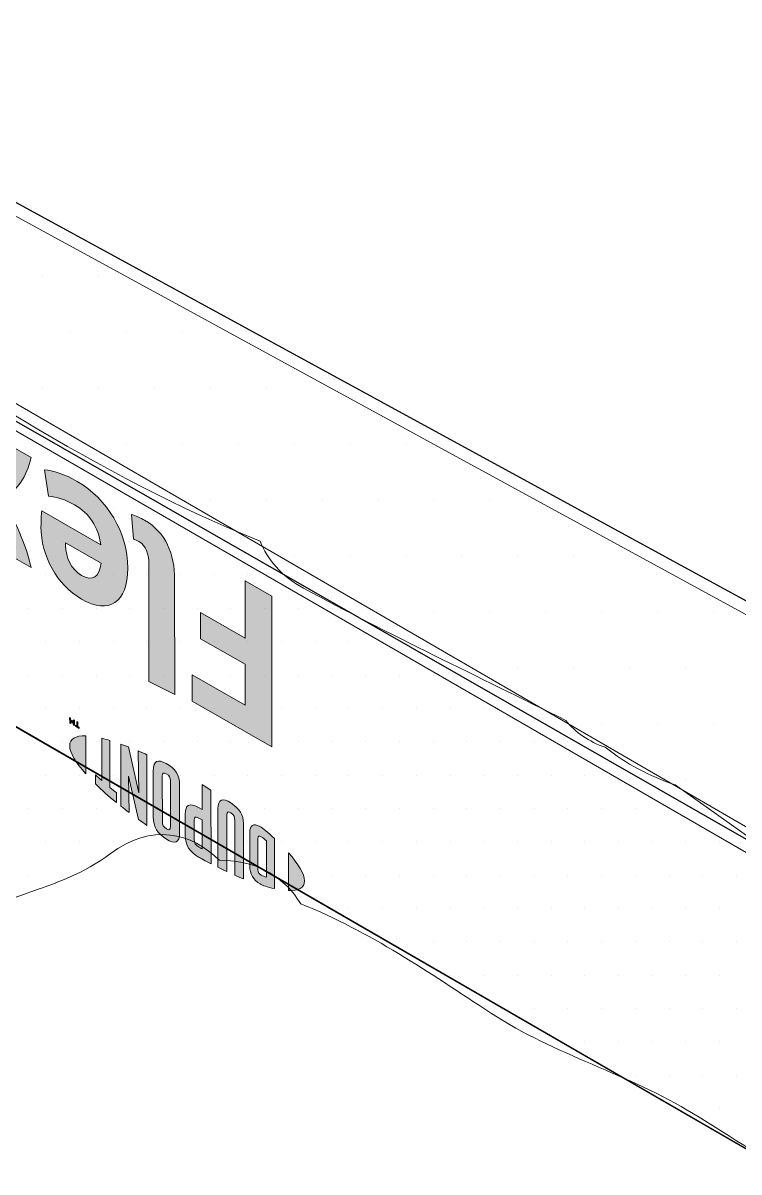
# Model space of a CAD drawing. Header units: inches. Extents: x -17.6 to 82.3, y -15.1 to 23.2.
# Drawn here: x 61.648 to 62.048, y 2.614 to 3.256 of the extents above; entities that cross this region are included whole.
import ezdxf

# ---------------------------------------------------------------- set-up
doc = ezdxf.new("R2010")
doc.units = ezdxf.units.IN
doc.header["$MEASUREMENT"] = 0
for name, color, linetype, lineweight in [('.ATI-HATCH', 7, 'Continuous', 0), ('G-ANNO-TTLB', 7, 'Continuous', 0), ('TYVEK', 7, 'Continuous', 0)]:
    doc.layers.add(name, color=color, linetype=linetype, lineweight=lineweight)

# ---------------------------------------------------------------- blocks, each defined once
blk = doc.blocks.new('Block_276')
at = {"layer": 'TYVEK', "true_color": 0x000000, "transparency": 33554687}
h = blk.add_hatch(color=18, dxfattribs=at)
h.dxf.hatch_style = 2
edge = h.paths.add_edge_path()
edge.add_spline(control_points=[(61.6365, 2.98977), (61.6435, 2.97683), (61.64903, 2.96534), (61.65228, 2.95143), (61.65228, 2.95143), (61.63673, 2.96039), (61.63673, 2.96039), (61.63537, 2.96659), (61.63078, 2.97742), (61.62618, 2.98693), (61.62232, 2.98254), (61.61899, 2.97735), (61.61827, 2.97103), (61.61827, 2.97103), (61.60366, 2.97945), (61.60366, 2.97945), (61.60636, 2.99041), (61.61095, 2.99656), (61.61876, 3.00132), (61.61124, 3.0154), (61.60613, 3.02678), (61.60184, 3.04201), (61.60184, 3.04201), (61.61738, 3.03305), (61.61738, 3.03305), (61.61958, 3.02504), (61.6248, 3.013), (61.62919, 3.00385), (61.63315, 3.00819), (61.6369, 3.01325), (61.63836, 3.02096), (61.63836, 3.02096), (61.65234, 3.0129), (61.65234, 3.0129), (61.64974, 3.00188), (61.64484, 2.99508), (61.6365, 2.98977)], knot_values=[0, 0, 0, 0, 1, 1, 1, 2, 2, 2, 3, 3, 3, 4, 4, 4, 5, 5, 5, 6, 6, 6, 7, 7, 7, 8, 8, 8, 9, 9, 9, 10, 10, 10, 11, 11, 11, 12, 12, 12, 12], degree=3, periodic=0)
h = blk.add_hatch(color=18, dxfattribs=at)
h.dxf.hatch_style = 2
edge = h.paths.add_edge_path()
edge.add_spline(control_points=[(61.69138, 2.95381), (61.69138, 2.95381), (61.67156, 2.96523), (61.67156, 2.96523), (61.67156, 2.96523), (61.67156, 2.96379), (61.67156, 2.96379), (61.67157, 2.95704), (61.6747, 2.9503), (61.68044, 2.94699), (61.68649, 2.94351), (61.69045, 2.94616), (61.69138, 2.95381)], knot_values=[0, 0, 0, 0, 1, 1, 1, 2, 2, 2, 3, 3, 3, 4, 4, 4, 4], degree=3, periodic=0)
edge = h.paths.add_edge_path()
edge.add_spline(control_points=[(61.65974, 3.00599), (61.66433, 3.00575), (61.67111, 3.00353), (61.678, 2.99956), (61.6948, 2.98988), (61.70628, 2.97098), (61.7063, 2.95099), (61.70631, 2.93184), (61.69579, 2.92491), (61.68045, 2.93375), (61.66678, 2.94163), (61.6578, 2.958), (61.65779, 2.97413), (61.65778, 2.97775), (61.65799, 2.98076), (61.6582, 2.98304), (61.6582, 2.98304), (61.69117, 2.96404), (61.69117, 2.96404), (61.6898, 2.97446), (61.6849, 2.98162), (61.67655, 2.98643), (61.67144, 2.98938), (61.66654, 2.99088), (61.66205, 2.9913), (61.66205, 2.9913), (61.65974, 3.00599), (61.65974, 3.00599)], knot_values=[0, 0, 0, 0, 1, 1, 1, 2, 2, 2, 3, 3, 3, 4, 4, 4, 5, 5, 5, 6, 6, 6, 7, 7, 7, 8, 8, 8, 9, 9, 9, 9], degree=3, periodic=0)
h = blk.add_hatch(color=18, dxfattribs=at)
h.dxf.hatch_style = 2
edge = h.paths.add_edge_path()
edge.add_spline(control_points=[(61.71808, 2.95274), (61.71808, 2.95925), (61.71661, 2.96358), (61.71244, 2.96598), (61.7114, 2.96659), (61.71035, 2.96707), (61.70941, 2.96737), (61.70941, 2.96737), (61.70836, 2.9811), (61.70836, 2.9811), (61.71034, 2.98043), (61.71358, 2.97905), (61.71566, 2.97785), (61.72766, 2.97093), (61.73247, 2.95914), (61.73248, 2.94469), (61.73248, 2.94469), (61.73253, 2.88038), (61.73253, 2.88038), (61.73253, 2.88038), (61.71813, 2.88772), (61.71813, 2.88772), (61.71813, 2.88772), (61.71808, 2.95274), (61.71808, 2.95274)], knot_values=[0, 0, 0, 0, 1, 1, 1, 2, 2, 2, 3, 3, 3, 4, 4, 4, 5, 5, 5, 6, 6, 6, 7, 7, 7, 8, 8, 8, 8], degree=3, periodic=0)
h = blk.add_hatch(color=18, dxfattribs=at)
h.dxf.hatch_style = 2
edge = h.paths.add_edge_path()
edge.add_spline(control_points=[(61.78672, 2.93545), (61.78672, 2.93545), (61.78678, 2.85116), (61.78678, 2.85116), (61.78678, 2.85116), (61.74233, 2.87677), (61.74233, 2.87677), (61.74233, 2.87677), (61.74232, 2.89147), (61.74232, 2.89147), (61.74232, 2.89147), (61.77185, 2.87445), (61.77185, 2.87445), (61.77185, 2.87445), (61.77183, 2.89733), (61.77183, 2.89733), (61.77183, 2.89733), (61.747, 2.91164), (61.747, 2.91164), (61.747, 2.91164), (61.74699, 2.92633), (61.74699, 2.92633), (61.74699, 2.92633), (61.77182, 2.91202), (61.77182, 2.91202), (61.77182, 2.91202), (61.7718, 2.94405), (61.7718, 2.94405), (61.7718, 2.94405), (61.78672, 2.93545), (61.78672, 2.93545)], knot_values=[0, 0, 0, 0, 1, 1, 1, 2, 2, 2, 3, 3, 3, 4, 4, 4, 5, 5, 5, 6, 6, 6, 7, 7, 7, 8, 8, 8, 9, 9, 9, 10, 10, 10, 10], degree=3, periodic=0)
at = {"layer": 'TYVEK'}
for points, knots in [([(61.6365, 2.98977), (61.6435, 2.97683), (61.64903, 2.96534), (61.65228, 2.95143), (61.65228, 2.95143), (61.63673, 2.96039), (61.63673, 2.96039), (61.63537, 2.96659), (61.63078, 2.97742), (61.62618, 2.98693), (61.62232, 2.98254), (61.61899, 2.97735), (61.61827, 2.97103), (61.61827, 2.97103), (61.60366, 2.97945), (61.60366, 2.97945), (61.60636, 2.99041), (61.61095, 2.99656), (61.61876, 3.00132), (61.61124, 3.0154), (61.60613, 3.02678), (61.60184, 3.04201), (61.60184, 3.04201), (61.61738, 3.03305), (61.61738, 3.03305), (61.61958, 3.02504), (61.6248, 3.013), (61.62919, 3.00385), (61.63315, 3.00819), (61.6369, 3.01325), (61.63836, 3.02096), (61.63836, 3.02096), (61.65234, 3.0129), (61.65234, 3.0129), (61.64974, 3.00188), (61.64484, 2.99508), (61.6365, 2.98977)], [0, 0, 0, 0, 1, 1, 1, 2, 2, 2, 3, 3, 3, 4, 4, 4, 5, 5, 5, 6, 6, 6, 7, 7, 7, 8, 8, 8, 9, 9, 9, 10, 10, 10, 11, 11, 11, 12, 12, 12, 12]), ([(61.65974, 3.00599), (61.66433, 3.00575), (61.67111, 3.00353), (61.678, 2.99956), (61.6948, 2.98988), (61.70628, 2.97098), (61.7063, 2.95099), (61.70631, 2.93184), (61.69579, 2.92491), (61.68045, 2.93375), (61.66678, 2.94163), (61.6578, 2.958), (61.65779, 2.97413), (61.65778, 2.97775), (61.65799, 2.98076), (61.6582, 2.98304), (61.6582, 2.98304), (61.69117, 2.96404), (61.69117, 2.96404), (61.6898, 2.97446), (61.6849, 2.98162), (61.67655, 2.98643), (61.67144, 2.98938), (61.66654, 2.99088), (61.66205, 2.9913), (61.66205, 2.9913), (61.65974, 3.00599), (61.65974, 3.00599)], [0, 0, 0, 0, 1, 1, 1, 2, 2, 2, 3, 3, 3, 4, 4, 4, 5, 5, 5, 6, 6, 6, 7, 7, 7, 8, 8, 8, 9, 9, 9, 9]), ([(61.71808, 2.95274), (61.71808, 2.95925), (61.71661, 2.96358), (61.71244, 2.96598), (61.7114, 2.96659), (61.71035, 2.96707), (61.70941, 2.96737), (61.70941, 2.96737), (61.70836, 2.9811), (61.70836, 2.9811), (61.71034, 2.98043), (61.71358, 2.97905), (61.71566, 2.97785), (61.72766, 2.97093), (61.73247, 2.95914), (61.73248, 2.94469), (61.73248, 2.94469), (61.73253, 2.88038), (61.73253, 2.88038), (61.73253, 2.88038), (61.71813, 2.88772), (61.71813, 2.88772), (61.71813, 2.88772), (61.71808, 2.95274), (61.71808, 2.95274)], [0, 0, 0, 0, 1, 1, 1, 2, 2, 2, 3, 3, 3, 4, 4, 4, 5, 5, 5, 6, 6, 6, 7, 7, 7, 8, 8, 8, 8]), ([(61.69138, 2.95381), (61.69138, 2.95381), (61.67156, 2.96523), (61.67156, 2.96523), (61.67156, 2.96523), (61.67156, 2.96379), (61.67156, 2.96379), (61.67157, 2.95704), (61.6747, 2.9503), (61.68044, 2.94699), (61.68649, 2.94351), (61.69045, 2.94616), (61.69138, 2.95381)], [0, 0, 0, 0, 1, 1, 1, 2, 2, 2, 3, 3, 3, 4, 4, 4, 4]), ([(61.78672, 2.93545), (61.78672, 2.93545), (61.78678, 2.85116), (61.78678, 2.85116), (61.78678, 2.85116), (61.74233, 2.87677), (61.74233, 2.87677), (61.74233, 2.87677), (61.74232, 2.89147), (61.74232, 2.89147), (61.74232, 2.89147), (61.77185, 2.87445), (61.77185, 2.87445), (61.77185, 2.87445), (61.77183, 2.89733), (61.77183, 2.89733), (61.77183, 2.89733), (61.747, 2.91164), (61.747, 2.91164), (61.747, 2.91164), (61.74699, 2.92633), (61.74699, 2.92633), (61.74699, 2.92633), (61.77182, 2.91202), (61.77182, 2.91202), (61.77182, 2.91202), (61.7718, 2.94405), (61.7718, 2.94405), (61.7718, 2.94405), (61.78672, 2.93545), (61.78672, 2.93545)], [0, 0, 0, 0, 1, 1, 1, 2, 2, 2, 3, 3, 3, 4, 4, 4, 5, 5, 5, 6, 6, 6, 7, 7, 7, 8, 8, 8, 9, 9, 9, 10, 10, 10, 10])]:
    blk.add_open_spline(points, degree=3, knots=knots, dxfattribs=at)
blk = doc.blocks.new('Block_277')
at = {"layer": 'TYVEK', "true_color": 0x000000, "transparency": 33554687}
h = blk.add_hatch(color=18, dxfattribs=at)
h.dxf.hatch_style = 2
edge = h.paths.add_edge_path()
edge.add_spline(control_points=[(61.67648, 2.86307), (61.67648, 2.86307), (61.67594, 2.86338), (61.67594, 2.86338), (61.67594, 2.86338), (61.67514, 2.86529), (61.67514, 2.86529), (61.67514, 2.86529), (61.67434, 2.8643), (61.67434, 2.8643), (61.67434, 2.8643), (61.67382, 2.8646), (61.67382, 2.8646), (61.67382, 2.8646), (61.67381, 2.86765), (61.67381, 2.86765), (61.67381, 2.86765), (61.6743, 2.86737), (61.6743, 2.86737), (61.6743, 2.86737), (61.67431, 2.8652), (61.67431, 2.8652), (61.67431, 2.8652), (61.67512, 2.86619), (61.67512, 2.86619), (61.67512, 2.86619), (61.67517, 2.86616), (61.67517, 2.86616), (61.67517, 2.86616), (61.67599, 2.86423), (61.67599, 2.86423), (61.67599, 2.86423), (61.67599, 2.8664), (61.67599, 2.8664), (61.67599, 2.8664), (61.67647, 2.86612), (61.67647, 2.86612), (61.67647, 2.86612), (61.67648, 2.86307), (61.67648, 2.86307)], knot_values=[0, 0, 0, 0, 1, 1, 1, 2, 2, 2, 3, 3, 3, 4, 4, 4, 5, 5, 5, 6, 6, 6, 7, 7, 7, 8, 8, 8, 9, 9, 9, 10, 10, 10, 11, 11, 11, 12, 12, 12, 13, 13, 13, 13], degree=3, periodic=0)
edge = h.paths.add_edge_path()
edge.add_spline(control_points=[(61.67836, 2.86252), (61.67836, 2.86252), (61.67918, 2.86205), (61.67918, 2.86205), (61.67918, 2.86205), (61.67918, 2.86151), (61.67918, 2.86151), (61.67918, 2.86151), (61.67704, 2.86274), (61.67704, 2.86274), (61.67704, 2.86274), (61.67704, 2.86328), (61.67704, 2.86328), (61.67704, 2.86328), (61.67786, 2.86281), (61.67786, 2.86281), (61.67786, 2.86281), (61.67786, 2.86532), (61.67786, 2.86532), (61.67786, 2.86532), (61.67836, 2.86503), (61.67836, 2.86503), (61.67836, 2.86503), (61.67836, 2.86252), (61.67836, 2.86252)], knot_values=[0, 0, 0, 0, 1, 1, 1, 2, 2, 2, 3, 3, 3, 4, 4, 4, 5, 5, 5, 6, 6, 6, 7, 7, 7, 8, 8, 8, 8], degree=3, periodic=0)
h = blk.add_hatch(color=18, dxfattribs=at)
h.dxf.hatch_style = 2
edge = h.paths.add_edge_path()
edge.add_spline(control_points=[(61.67383, 2.85186), (61.67382, 2.85575), (61.67709, 2.85749), (61.68277, 2.85733), (61.68277, 2.85733), (61.68279, 2.83616), (61.68279, 2.83616), (61.6771, 2.84253), (61.67383, 2.84802), (61.67383, 2.85186)], knot_values=[0, 0, 0, 0, 1, 1, 1, 2, 2, 2, 3, 3, 3, 3], degree=3, periodic=0)
h = blk.add_hatch(color=18, dxfattribs=at)
h.dxf.hatch_style = 2
edge = h.paths.add_edge_path()
edge.add_spline(control_points=[(61.69993, 2.82561), (61.6987, 2.82658), (61.69748, 2.82757), (61.69629, 2.82856), (61.69629, 2.82856), (61.69627, 2.85477), (61.69627, 2.85477), (61.69517, 2.85511), (61.69314, 2.85567), (61.69179, 2.85598), (61.69179, 2.85598), (61.69181, 2.83238), (61.69181, 2.83238), (61.69051, 2.83351), (61.68928, 2.83461), (61.68816, 2.83563), (61.68816, 2.83563), (61.68816, 2.83057), (61.68816, 2.83057), (61.6917, 2.82711), (61.6955, 2.82376), (61.69994, 2.82013), (61.69994, 2.82013), (61.69993, 2.82561), (61.69993, 2.82561)], knot_values=[0, 0, 0, 0, 1, 1, 1, 2, 2, 2, 3, 3, 3, 4, 4, 4, 5, 5, 5, 6, 6, 6, 7, 7, 7, 8, 8, 8, 8], degree=3, periodic=0)
h = blk.add_hatch(color=18, dxfattribs=at)
h.dxf.hatch_style = 2
edge = h.paths.add_edge_path()
edge.add_spline(control_points=[(61.70667, 2.83478), (61.70667, 2.83478), (61.71223, 2.8107), (61.71223, 2.8107), (61.71374, 2.8096), (61.71556, 2.80831), (61.71697, 2.80735), (61.71697, 2.80735), (61.71694, 2.84678), (61.71694, 2.84678), (61.71595, 2.84724), (61.71343, 2.84837), (61.71213, 2.84892), (61.71213, 2.84892), (61.71254, 2.82546), (61.71254, 2.82546), (61.71254, 2.82546), (61.70666, 2.85117), (61.70666, 2.85117), (61.70541, 2.85166), (61.70358, 2.85235), (61.70239, 2.85277), (61.70239, 2.85277), (61.70241, 2.81813), (61.70241, 2.81813), (61.70366, 2.81713), (61.70593, 2.81537), (61.70703, 2.81455), (61.70703, 2.81455), (61.70667, 2.83478), (61.70667, 2.83478)], knot_values=[0, 0, 0, 0, 1, 1, 1, 2, 2, 2, 3, 3, 3, 4, 4, 4, 5, 5, 5, 6, 6, 6, 7, 7, 7, 8, 8, 8, 9, 9, 9, 10, 10, 10, 10], degree=3, periodic=0)
h = blk.add_hatch(color=18, dxfattribs=at)
h.dxf.hatch_style = 2
edge = h.paths.add_edge_path()
edge.add_spline(control_points=[(61.72559, 2.8349), (61.72559, 2.83652), (61.72606, 2.83709), (61.72783, 2.83613), (61.72965, 2.83514), (61.73015, 2.83395), (61.73015, 2.83227), (61.73015, 2.83227), (61.73017, 2.80666), (61.73017, 2.80666), (61.73017, 2.80497), (61.72968, 2.80433), (61.72785, 2.80544), (61.72608, 2.80652), (61.72561, 2.80766), (61.72561, 2.80928), (61.72561, 2.80928), (61.72559, 2.8349), (61.72559, 2.8349)], knot_values=[0, 0, 0, 0, 1, 1, 1, 2, 2, 2, 3, 3, 3, 4, 4, 4, 5, 5, 5, 6, 6, 6, 6], degree=3, periodic=0)
edge = h.paths.add_edge_path()
edge.add_spline(control_points=[(61.72786, 2.7997), (61.73249, 2.79677), (61.73525, 2.79754), (61.73525, 2.80295), (61.73525, 2.80295), (61.73523, 2.82982), (61.73523, 2.82982), (61.73522, 2.83554), (61.73272, 2.83933), (61.72783, 2.8419), (61.72303, 2.84442), (61.72054, 2.84376), (61.72054, 2.83769), (61.72054, 2.83769), (61.72056, 2.81203), (61.72056, 2.81203), (61.72056, 2.80624), (61.72283, 2.80288), (61.72786, 2.7997)], knot_values=[0, 0, 0, 0, 1, 1, 1, 2, 2, 2, 3, 3, 3, 4, 4, 4, 5, 5, 5, 6, 6, 6, 6], degree=3, periodic=0)
h = blk.add_hatch(color=18, dxfattribs=at)
h.dxf.hatch_style = 2
edge = h.paths.add_edge_path()
edge.add_spline(control_points=[(61.74347, 2.81025), (61.74347, 2.81202), (61.744, 2.81261), (61.74603, 2.81144), (61.74603, 2.81144), (61.74779, 2.81044), (61.74779, 2.81044), (61.74779, 2.81044), (61.7478, 2.79422), (61.7478, 2.79422), (61.74702, 2.79462), (61.7466, 2.79485), (61.74613, 2.79512), (61.74394, 2.79639), (61.74348, 2.79762), (61.74348, 2.79942), (61.74348, 2.79942), (61.74347, 2.81025), (61.74347, 2.81025)], knot_values=[0, 0, 0, 0, 1, 1, 1, 2, 2, 2, 3, 3, 3, 4, 4, 4, 5, 5, 5, 6, 6, 6, 6], degree=3, periodic=0)
edge = h.paths.add_edge_path()
edge.add_spline(control_points=[(61.74585, 2.78956), (61.74672, 2.78905), (61.74989, 2.78735), (61.7528, 2.78587), (61.7528, 2.78587), (61.75277, 2.82696), (61.75277, 2.82696), (61.75178, 2.82759), (61.74918, 2.82925), (61.74777, 2.8301), (61.74777, 2.8301), (61.74778, 2.81615), (61.74778, 2.81615), (61.74778, 2.81615), (61.74583, 2.81727), (61.74583, 2.81727), (61.74059, 2.82027), (61.73841, 2.81881), (61.73842, 2.8136), (61.73842, 2.8136), (61.73842, 2.80149), (61.73842, 2.80149), (61.73843, 2.79638), (61.74088, 2.79242), (61.74585, 2.78956)], knot_values=[0, 0, 0, 0, 1, 1, 1, 2, 2, 2, 3, 3, 3, 4, 4, 4, 5, 5, 5, 6, 6, 6, 7, 7, 7, 8, 8, 8, 8], degree=3, periodic=0)
h = blk.add_hatch(color=18, dxfattribs=at)
h.dxf.hatch_style = 2
edge = h.paths.add_edge_path()
edge.add_spline(control_points=[(61.76169, 2.81316), (61.76169, 2.81478), (61.76217, 2.81553), (61.76392, 2.81427), (61.76565, 2.81304), (61.76611, 2.81193), (61.76611, 2.81), (61.76611, 2.81), (61.76614, 2.77948), (61.76614, 2.77948), (61.76728, 2.77896), (61.76983, 2.7779), (61.77093, 2.77745), (61.77093, 2.77745), (61.7709, 2.80832), (61.7709, 2.80832), (61.7709, 2.81325), (61.76883, 2.81637), (61.76392, 2.81984), (61.75943, 2.82303), (61.75668, 2.82199), (61.75669, 2.81652), (61.75669, 2.81652), (61.75671, 2.7839), (61.75671, 2.7839), (61.75765, 2.78342), (61.76072, 2.78195), (61.76171, 2.7815), (61.76171, 2.7815), (61.76169, 2.81316), (61.76169, 2.81316)], knot_values=[0, 0, 0, 0, 1, 1, 1, 2, 2, 2, 3, 3, 3, 4, 4, 4, 5, 5, 5, 6, 6, 6, 7, 7, 7, 8, 8, 8, 9, 9, 9, 10, 10, 10, 10], degree=3, periodic=0)
h = blk.add_hatch(color=18, dxfattribs=at)
h.dxf.hatch_style = 2
edge = h.paths.add_edge_path()
edge.add_spline(control_points=[(61.77898, 2.7999), (61.77898, 2.80153), (61.77982, 2.80158), (61.78083, 2.801), (61.78162, 2.80054), (61.78283, 2.79951), (61.78382, 2.79863), (61.78382, 2.79863), (61.78384, 2.7784), (61.78384, 2.7784), (61.78285, 2.77867), (61.78164, 2.77904), (61.78085, 2.77949), (61.77984, 2.78007), (61.77899, 2.7811), (61.77899, 2.78272), (61.77899, 2.78272), (61.77898, 2.7999), (61.77898, 2.7999)], knot_values=[0, 0, 0, 0, 1, 1, 1, 2, 2, 2, 3, 3, 3, 4, 4, 4, 5, 5, 5, 6, 6, 6, 6], degree=3, periodic=0)
edge = h.paths.add_edge_path()
edge.add_spline(control_points=[(61.78019, 2.77458), (61.78178, 2.77367), (61.78407, 2.77289), (61.78822, 2.77197), (61.78822, 2.77197), (61.7882, 2.80002), (61.7882, 2.80002), (61.78455, 2.8034), (61.78176, 2.80575), (61.78017, 2.80667), (61.77651, 2.80878), (61.77445, 2.80738), (61.77445, 2.80324), (61.77445, 2.80324), (61.77446, 2.78461), (61.77446, 2.78461), (61.77447, 2.78046), (61.77653, 2.77669), (61.78019, 2.77458)], knot_values=[0, 0, 0, 0, 1, 1, 1, 2, 2, 2, 3, 3, 3, 4, 4, 4, 5, 5, 5, 6, 6, 6, 6], degree=3, periodic=0)
h = blk.add_hatch(color=18, dxfattribs=at)
h.dxf.hatch_style = 2
edge = h.paths.add_edge_path()
edge.add_spline(control_points=[(61.80502, 2.77625), (61.80502, 2.78012), (61.80176, 2.78563), (61.79607, 2.79203), (61.79607, 2.79203), (61.79608, 2.77087), (61.79608, 2.77087), (61.80177, 2.77068), (61.80503, 2.77241), (61.80502, 2.77625)], knot_values=[0, 0, 0, 0, 1, 1, 1, 2, 2, 2, 3, 3, 3, 3], degree=3, periodic=0)
at = {"layer": 'TYVEK'}
for points, knots in [([(61.67648, 2.86307), (61.67648, 2.86307), (61.67594, 2.86338), (61.67594, 2.86338), (61.67594, 2.86338), (61.67514, 2.86529), (61.67514, 2.86529), (61.67514, 2.86529), (61.67434, 2.8643), (61.67434, 2.8643), (61.67434, 2.8643), (61.67382, 2.8646), (61.67382, 2.8646), (61.67382, 2.8646), (61.67381, 2.86765), (61.67381, 2.86765), (61.67381, 2.86765), (61.6743, 2.86737), (61.6743, 2.86737), (61.6743, 2.86737), (61.67431, 2.8652), (61.67431, 2.8652), (61.67431, 2.8652), (61.67512, 2.86619), (61.67512, 2.86619), (61.67512, 2.86619), (61.67517, 2.86616), (61.67517, 2.86616), (61.67517, 2.86616), (61.67599, 2.86423), (61.67599, 2.86423), (61.67599, 2.86423), (61.67599, 2.8664), (61.67599, 2.8664), (61.67599, 2.8664), (61.67647, 2.86612), (61.67647, 2.86612), (61.67647, 2.86612), (61.67648, 2.86307), (61.67648, 2.86307)], [0, 0, 0, 0, 1, 1, 1, 2, 2, 2, 3, 3, 3, 4, 4, 4, 5, 5, 5, 6, 6, 6, 7, 7, 7, 8, 8, 8, 9, 9, 9, 10, 10, 10, 11, 11, 11, 12, 12, 12, 13, 13, 13, 13]), ([(61.67836, 2.86252), (61.67836, 2.86252), (61.67918, 2.86205), (61.67918, 2.86205), (61.67918, 2.86205), (61.67918, 2.86151), (61.67918, 2.86151), (61.67918, 2.86151), (61.67704, 2.86274), (61.67704, 2.86274), (61.67704, 2.86274), (61.67704, 2.86328), (61.67704, 2.86328), (61.67704, 2.86328), (61.67786, 2.86281), (61.67786, 2.86281), (61.67786, 2.86281), (61.67786, 2.86532), (61.67786, 2.86532), (61.67786, 2.86532), (61.67836, 2.86503), (61.67836, 2.86503), (61.67836, 2.86503), (61.67836, 2.86252), (61.67836, 2.86252)], [0, 0, 0, 0, 1, 1, 1, 2, 2, 2, 3, 3, 3, 4, 4, 4, 5, 5, 5, 6, 6, 6, 7, 7, 7, 8, 8, 8, 8]), ([(61.67383, 2.85186), (61.67382, 2.85575), (61.67709, 2.85749), (61.68277, 2.85733), (61.68277, 2.85733), (61.68279, 2.83616), (61.68279, 2.83616), (61.6771, 2.84253), (61.67383, 2.84802), (61.67383, 2.85186)], [0, 0, 0, 0, 1, 1, 1, 2, 2, 2, 3, 3, 3, 3]), ([(61.69993, 2.82561), (61.6987, 2.82658), (61.69748, 2.82757), (61.69629, 2.82856), (61.69629, 2.82856), (61.69627, 2.85477), (61.69627, 2.85477), (61.69517, 2.85511), (61.69314, 2.85567), (61.69179, 2.85598), (61.69179, 2.85598), (61.69181, 2.83238), (61.69181, 2.83238), (61.69051, 2.83351), (61.68928, 2.83461), (61.68816, 2.83563), (61.68816, 2.83563), (61.68816, 2.83057), (61.68816, 2.83057), (61.6917, 2.82711), (61.6955, 2.82376), (61.69994, 2.82013), (61.69994, 2.82013), (61.69993, 2.82561), (61.69993, 2.82561)], [0, 0, 0, 0, 1, 1, 1, 2, 2, 2, 3, 3, 3, 4, 4, 4, 5, 5, 5, 6, 6, 6, 7, 7, 7, 8, 8, 8, 8]), ([(61.70667, 2.83478), (61.70667, 2.83478), (61.71223, 2.8107), (61.71223, 2.8107), (61.71374, 2.8096), (61.71556, 2.80831), (61.71697, 2.80735), (61.71697, 2.80735), (61.71694, 2.84678), (61.71694, 2.84678), (61.71595, 2.84724), (61.71343, 2.84837), (61.71213, 2.84892), (61.71213, 2.84892), (61.71254, 2.82546), (61.71254, 2.82546), (61.71254, 2.82546), (61.70666, 2.85117), (61.70666, 2.85117), (61.70541, 2.85166), (61.70358, 2.85235), (61.70239, 2.85277), (61.70239, 2.85277), (61.70241, 2.81813), (61.70241, 2.81813), (61.70366, 2.81713), (61.70593, 2.81537), (61.70703, 2.81455), (61.70703, 2.81455), (61.70667, 2.83478), (61.70667, 2.83478)], [0, 0, 0, 0, 1, 1, 1, 2, 2, 2, 3, 3, 3, 4, 4, 4, 5, 5, 5, 6, 6, 6, 7, 7, 7, 8, 8, 8, 9, 9, 9, 10, 10, 10, 10]), ([(61.72786, 2.7997), (61.73249, 2.79677), (61.73525, 2.79754), (61.73525, 2.80295), (61.73525, 2.80295), (61.73523, 2.82982), (61.73523, 2.82982), (61.73522, 2.83554), (61.73272, 2.83933), (61.72783, 2.8419), (61.72303, 2.84442), (61.72054, 2.84376), (61.72054, 2.83769), (61.72054, 2.83769), (61.72056, 2.81203), (61.72056, 2.81203), (61.72056, 2.80624), (61.72283, 2.80288), (61.72786, 2.7997)], [0, 0, 0, 0, 1, 1, 1, 2, 2, 2, 3, 3, 3, 4, 4, 4, 5, 5, 5, 6, 6, 6, 6]), ([(61.72559, 2.8349), (61.72559, 2.83652), (61.72606, 2.83709), (61.72783, 2.83613), (61.72965, 2.83514), (61.73015, 2.83395), (61.73015, 2.83227), (61.73015, 2.83227), (61.73017, 2.80666), (61.73017, 2.80666), (61.73017, 2.80497), (61.72968, 2.80433), (61.72785, 2.80544), (61.72608, 2.80652), (61.72561, 2.80766), (61.72561, 2.80928), (61.72561, 2.80928), (61.72559, 2.8349), (61.72559, 2.8349)], [0, 0, 0, 0, 1, 1, 1, 2, 2, 2, 3, 3, 3, 4, 4, 4, 5, 5, 5, 6, 6, 6, 6]), ([(61.74585, 2.78956), (61.74672, 2.78905), (61.74989, 2.78735), (61.7528, 2.78587), (61.7528, 2.78587), (61.75277, 2.82696), (61.75277, 2.82696), (61.75178, 2.82759), (61.74918, 2.82925), (61.74777, 2.8301), (61.74777, 2.8301), (61.74778, 2.81615), (61.74778, 2.81615), (61.74778, 2.81615), (61.74583, 2.81727), (61.74583, 2.81727), (61.74059, 2.82027), (61.73841, 2.81881), (61.73842, 2.8136), (61.73842, 2.8136), (61.73842, 2.80149), (61.73842, 2.80149), (61.73843, 2.79638), (61.74088, 2.79242), (61.74585, 2.78956)], [0, 0, 0, 0, 1, 1, 1, 2, 2, 2, 3, 3, 3, 4, 4, 4, 5, 5, 5, 6, 6, 6, 7, 7, 7, 8, 8, 8, 8]), ([(61.76169, 2.81316), (61.76169, 2.81478), (61.76217, 2.81553), (61.76392, 2.81427), (61.76565, 2.81304), (61.76611, 2.81193), (61.76611, 2.81), (61.76611, 2.81), (61.76614, 2.77948), (61.76614, 2.77948), (61.76728, 2.77896), (61.76983, 2.7779), (61.77093, 2.77745), (61.77093, 2.77745), (61.7709, 2.80832), (61.7709, 2.80832), (61.7709, 2.81325), (61.76883, 2.81637), (61.76392, 2.81984), (61.75943, 2.82303), (61.75668, 2.82199), (61.75669, 2.81652), (61.75669, 2.81652), (61.75671, 2.7839), (61.75671, 2.7839), (61.75765, 2.78342), (61.76072, 2.78195), (61.76171, 2.7815), (61.76171, 2.7815), (61.76169, 2.81316), (61.76169, 2.81316)], [0, 0, 0, 0, 1, 1, 1, 2, 2, 2, 3, 3, 3, 4, 4, 4, 5, 5, 5, 6, 6, 6, 7, 7, 7, 8, 8, 8, 9, 9, 9, 10, 10, 10, 10]), ([(61.74347, 2.81025), (61.74347, 2.81202), (61.744, 2.81261), (61.74603, 2.81144), (61.74603, 2.81144), (61.74779, 2.81044), (61.74779, 2.81044), (61.74779, 2.81044), (61.7478, 2.79422), (61.7478, 2.79422), (61.74702, 2.79462), (61.7466, 2.79485), (61.74613, 2.79512), (61.74394, 2.79639), (61.74348, 2.79762), (61.74348, 2.79942), (61.74348, 2.79942), (61.74347, 2.81025), (61.74347, 2.81025)], [0, 0, 0, 0, 1, 1, 1, 2, 2, 2, 3, 3, 3, 4, 4, 4, 5, 5, 5, 6, 6, 6, 6]), ([(61.78019, 2.77458), (61.78178, 2.77367), (61.78407, 2.77289), (61.78822, 2.77197), (61.78822, 2.77197), (61.7882, 2.80002), (61.7882, 2.80002), (61.78455, 2.8034), (61.78176, 2.80575), (61.78017, 2.80667), (61.77651, 2.80878), (61.77445, 2.80738), (61.77445, 2.80324), (61.77445, 2.80324), (61.77446, 2.78461), (61.77446, 2.78461), (61.77447, 2.78046), (61.77653, 2.77669), (61.78019, 2.77458)], [0, 0, 0, 0, 1, 1, 1, 2, 2, 2, 3, 3, 3, 4, 4, 4, 5, 5, 5, 6, 6, 6, 6]), ([(61.77898, 2.7999), (61.77898, 2.80153), (61.77982, 2.80158), (61.78083, 2.801), (61.78162, 2.80054), (61.78283, 2.79951), (61.78382, 2.79863), (61.78382, 2.79863), (61.78384, 2.7784), (61.78384, 2.7784), (61.78285, 2.77867), (61.78164, 2.77904), (61.78085, 2.77949), (61.77984, 2.78007), (61.77899, 2.7811), (61.77899, 2.78272), (61.77899, 2.78272), (61.77898, 2.7999), (61.77898, 2.7999)], [0, 0, 0, 0, 1, 1, 1, 2, 2, 2, 3, 3, 3, 4, 4, 4, 5, 5, 5, 6, 6, 6, 6]), ([(61.80502, 2.77625), (61.80502, 2.78012), (61.80176, 2.78563), (61.79607, 2.79203), (61.79607, 2.79203), (61.79608, 2.77087), (61.79608, 2.77087), (61.80177, 2.77068), (61.80503, 2.77241), (61.80502, 2.77625)], [0, 0, 0, 0, 1, 1, 1, 2, 2, 2, 3, 3, 3, 3])]:
    blk.add_open_spline(points, degree=3, knots=knots, dxfattribs=at)
blk = doc.blocks.new('Block_275')
at = {"layer": 'TYVEK'}
for name in ['Block_276', 'Block_277']:
    blk.add_blockref(name, (0, 0), dxfattribs=at)
blk = doc.blocks.new('Block_268')
at = {"layer": 'TYVEK'}
blk.add_blockref('Block_275', (0, 0), dxfattribs=at)
blk = doc.blocks.new('Block_267')
at = {"layer": 'TYVEK'}
blk.add_lwpolyline([(63.96299, 1.52163), (61.34862, 3.03326), (61.32612, 3.22708), (63.9315, 1.71689)], close=True, dxfattribs=at)
blk.add_blockref('Block_268', (0, 0), dxfattribs=at)
blk = doc.blocks.new('Block_348')
at = {"layer": '.ATI-HATCH', "color": 8, "lineweight": 0, "true_color": 0x808080}
for p, q in [((61.66038, 3.02182), (61.66038, 3.02182)), ((61.65097, 3.00319), (61.65097, 3.00319)), ((61.6698, 3.00319), (61.6698, 3.00319)), ((61.68863, 3.00319), (61.68863, 3.00319)), ((61.66038, 2.98455), (61.66038, 2.98455)), ((61.67922, 2.98455), (61.67922, 2.98455)), ((61.69805, 2.98455), (61.69805, 2.98455)), ((61.71688, 2.98455), (61.71688, 2.98455)), ((61.65097, 2.96591), (61.65097, 2.96591)), ((61.6698, 2.96591), (61.6698, 2.96591)), ((61.68863, 2.96591), (61.68863, 2.96591)), ((61.70746, 2.96591), (61.70746, 2.96591)), ((61.7263, 2.96591), (61.7263, 2.96591)), ((61.74513, 2.96591), (61.74513, 2.96591)), ((61.76396, 2.96591), (61.76396, 2.96591)), ((61.66038, 2.94727), (61.66038, 2.94727)), ((61.67922, 2.94727), (61.67922, 2.94727)), ((61.69805, 2.94727), (61.69805, 2.94727)), ((61.71688, 2.94727), (61.71688, 2.94727)), ((61.73571, 2.94727), (61.73571, 2.94727)), ((61.75455, 2.94727), (61.75455, 2.94727)), ((61.77338, 2.94727), (61.77338, 2.94727)), ((61.65097, 2.92864), (61.65097, 2.92864)), ((61.6698, 2.92864), (61.6698, 2.92864)), ((61.68863, 2.92864), (61.68863, 2.92864)), ((61.70746, 2.92864), (61.70746, 2.92864)), ((61.7263, 2.92864), (61.7263, 2.92864)), ((61.74513, 2.92864), (61.74513, 2.92864)), ((61.76396, 2.92864), (61.76396, 2.92864)), ((61.7828, 2.92864), (61.7828, 2.92864)), ((61.80163, 2.92864), (61.80163, 2.92864)), ((61.82046, 2.92864), (61.82046, 2.92864)), ((61.66038, 2.91), (61.66038, 2.91)), ((61.67922, 2.91), (61.67922, 2.91)), ((61.69805, 2.91), (61.69805, 2.91)), ((61.71688, 2.91), (61.71688, 2.91)), ((61.73571, 2.91), (61.73571, 2.91)), ((61.75455, 2.91), (61.75455, 2.91)), ((61.77338, 2.91), (61.77338, 2.91)), ((61.79221, 2.91), (61.79221, 2.91)), ((61.81105, 2.91), (61.81105, 2.91)), ((61.82988, 2.91), (61.82988, 2.91)), ((61.84871, 2.91), (61.84871, 2.91)), ((61.65097, 2.89136), (61.65097, 2.89136)), ((61.6698, 2.89136), (61.6698, 2.89136)), ((61.68863, 2.89136), (61.68863, 2.89136)), ((61.70746, 2.89136), (61.70746, 2.89136)), ((61.7263, 2.89136), (61.7263, 2.89136)), ((61.74513, 2.89136), (61.74513, 2.89136)), ((61.76396, 2.89136), (61.76396, 2.89136)), ((61.7828, 2.89136), (61.7828, 2.89136)), ((61.80163, 2.89136), (61.80163, 2.89136)), ((61.82046, 2.89136), (61.82046, 2.89136)), ((61.8393, 2.89136), (61.8393, 2.89136)), ((61.85813, 2.89136), (61.85813, 2.89136)), ((61.87696, 2.89136), (61.87696, 2.89136)), ((61.66038, 2.87272), (61.66038, 2.87272)), ((61.67922, 2.87272), (61.67922, 2.87272)), ((61.69805, 2.87272), (61.69805, 2.87272)), ((61.71688, 2.87272), (61.71688, 2.87272)), ((61.73571, 2.87272), (61.73571, 2.87272)), ((61.75455, 2.87272), (61.75455, 2.87272)), ((61.77338, 2.87272), (61.77338, 2.87272)), ((61.79221, 2.87272), (61.79221, 2.87272)), ((61.81105, 2.87272), (61.81105, 2.87272)), ((61.82988, 2.87272), (61.82988, 2.87272)), ((61.84871, 2.87272), (61.84871, 2.87272)), ((61.86754, 2.87272), (61.86754, 2.87272)), ((61.88638, 2.87272), (61.88638, 2.87272)), ((61.90521, 2.87272), (61.90521, 2.87272)), ((61.92404, 2.87272), (61.92404, 2.87272)), ((61.65097, 2.85408), (61.65097, 2.85408)), ((61.6698, 2.85408), (61.6698, 2.85408)), ((61.68863, 2.85408), (61.68863, 2.85408)), ((61.70746, 2.85408), (61.70746, 2.85408)), ((61.7263, 2.85408), (61.7263, 2.85408)), ((61.74513, 2.85408), (61.74513, 2.85408)), ((61.76396, 2.85408), (61.76396, 2.85408)), ((61.7828, 2.85408), (61.7828, 2.85408)), ((61.80163, 2.85408), (61.80163, 2.85408)), ((61.82046, 2.85408), (61.82046, 2.85408)), ((61.8393, 2.85408), (61.8393, 2.85408)), ((61.85813, 2.85408), (61.85813, 2.85408)), ((61.87696, 2.85408), (61.87696, 2.85408)), ((61.89579, 2.85408), (61.89579, 2.85408)), ((61.91463, 2.85408), (61.91463, 2.85408)), ((61.93346, 2.85408), (61.93346, 2.85408)), ((61.95229, 2.85408), (61.95229, 2.85408)), ((61.66038, 2.83545), (61.66038, 2.83545)), ((61.67922, 2.83545), (61.67922, 2.83545)), ((61.69805, 2.83545), (61.69805, 2.83545)), ((61.71688, 2.83545), (61.71688, 2.83545)), ((61.73571, 2.83545), (61.73571, 2.83545)), ((61.75455, 2.83545), (61.75455, 2.83545)), ((61.77338, 2.83545), (61.77338, 2.83545)), ((61.79221, 2.83545), (61.79221, 2.83545)), ((61.81105, 2.83545), (61.81105, 2.83545)), ((61.82988, 2.83545), (61.82988, 2.83545)), ((61.84871, 2.83545), (61.84871, 2.83545)), ((61.86754, 2.83545), (61.86754, 2.83545)), ((61.88638, 2.83545), (61.88638, 2.83545)), ((61.90521, 2.83545), (61.90521, 2.83545)), ((61.92404, 2.83545), (61.92404, 2.83545)), ((61.94288, 2.83545), (61.94288, 2.83545)), ((61.96171, 2.83545), (61.96171, 2.83545)), ((61.98054, 2.83545), (61.98054, 2.83545)), ((61.65097, 2.81681), (61.65097, 2.81681)), ((61.6698, 2.81681), (61.6698, 2.81681)), ((61.68863, 2.81681), (61.68863, 2.81681)), ((61.70746, 2.81681), (61.70746, 2.81681)), ((61.7263, 2.81681), (61.7263, 2.81681)), ((61.74513, 2.81681), (61.74513, 2.81681)), ((61.76396, 2.81681), (61.76396, 2.81681)), ((61.7828, 2.81681), (61.7828, 2.81681)), ((61.80163, 2.81681), (61.80163, 2.81681)), ((61.82046, 2.81681), (61.82046, 2.81681)), ((61.8393, 2.81681), (61.8393, 2.81681)), ((61.85813, 2.81681), (61.85813, 2.81681)), ((61.87696, 2.81681), (61.87696, 2.81681)), ((61.89579, 2.81681), (61.89579, 2.81681)), ((61.91463, 2.81681), (61.91463, 2.81681)), ((61.93346, 2.81681), (61.93346, 2.81681)), ((61.95229, 2.81681), (61.95229, 2.81681)), ((61.97113, 2.81681), (61.97113, 2.81681)), ((61.98996, 2.81681), (61.98996, 2.81681)), ((62.00879, 2.81681), (62.00879, 2.81681)), ((62.02762, 2.81681), (62.02762, 2.81681)), ((61.66038, 2.79817), (61.66038, 2.79817)), ((61.67922, 2.79817), (61.67922, 2.79817)), ((61.69805, 2.79817), (61.69805, 2.79817)), ((61.75455, 2.79817), (61.75455, 2.79817)), ((61.77338, 2.79817), (61.77338, 2.79817)), ((61.79221, 2.79817), (61.79221, 2.79817)), ((61.81105, 2.79817), (61.81105, 2.79817)), ((61.82988, 2.79817), (61.82988, 2.79817)), ((61.84871, 2.79817), (61.84871, 2.79817)), ((61.86754, 2.79817), (61.86754, 2.79817)), ((61.88638, 2.79817), (61.88638, 2.79817)), ((61.90521, 2.79817), (61.90521, 2.79817)), ((61.92404, 2.79817), (61.92404, 2.79817)), ((61.94288, 2.79817), (61.94288, 2.79817)), ((61.96171, 2.79817), (61.96171, 2.79817)), ((61.98054, 2.79817), (61.98054, 2.79817)), ((61.99937, 2.79817), (61.99937, 2.79817)), ((62.01821, 2.79817), (62.01821, 2.79817)), ((62.03704, 2.79817), (62.03704, 2.79817)), ((61.65097, 2.77953), (61.65097, 2.77953)), ((61.6698, 2.77953), (61.6698, 2.77953)), ((61.80163, 2.77953), (61.80163, 2.77953)), ((61.82046, 2.77953), (61.82046, 2.77953)), ((61.8393, 2.77953), (61.8393, 2.77953)), ((61.85813, 2.77953), (61.85813, 2.77953)), ((61.87696, 2.77953), (61.87696, 2.77953)), ((61.89579, 2.77953), (61.89579, 2.77953)), ((61.91463, 2.77953), (61.91463, 2.77953)), ((61.93346, 2.77953), (61.93346, 2.77953)), ((61.95229, 2.77953), (61.95229, 2.77953)), ((61.97113, 2.77953), (61.97113, 2.77953)), ((61.98996, 2.77953), (61.98996, 2.77953)), ((62.00879, 2.77953), (62.00879, 2.77953)), ((62.02762, 2.77953), (62.02762, 2.77953)), ((62.04646, 2.77953), (62.04646, 2.77953)), ((61.82988, 2.7609), (61.82988, 2.7609)), ((61.84871, 2.7609), (61.84871, 2.7609)), ((61.86754, 2.7609), (61.86754, 2.7609)), ((61.88638, 2.7609), (61.88638, 2.7609)), ((61.90521, 2.7609), (61.90521, 2.7609)), ((61.92404, 2.7609), (61.92404, 2.7609)), ((61.94288, 2.7609), (61.94288, 2.7609)), ((61.96171, 2.7609), (61.96171, 2.7609)), ((61.98054, 2.7609), (61.98054, 2.7609)), ((61.99937, 2.7609), (61.99937, 2.7609)), ((62.01821, 2.7609), (62.01821, 2.7609)), ((62.03704, 2.7609), (62.03704, 2.7609)), ((61.85813, 2.74226), (61.85813, 2.74226)), ((61.87696, 2.74226), (61.87696, 2.74226)), ((61.89579, 2.74226), (61.89579, 2.74226)), ((61.91463, 2.74226), (61.91463, 2.74226)), ((61.93346, 2.74226), (61.93346, 2.74226)), ((61.95229, 2.74226), (61.95229, 2.74226)), ((61.97113, 2.74226), (61.97113, 2.74226)), ((61.98996, 2.74226), (61.98996, 2.74226)), ((62.00879, 2.74226), (62.00879, 2.74226)), ((62.02762, 2.74226), (62.02762, 2.74226)), ((62.04646, 2.74226), (62.04646, 2.74226)), ((61.88638, 2.72362), (61.88638, 2.72362)), ((61.90521, 2.72362), (61.90521, 2.72362)), ((61.92404, 2.72362), (61.92404, 2.72362)), ((61.94288, 2.72362), (61.94288, 2.72362)), ((61.96171, 2.72362), (61.96171, 2.72362)), ((61.98054, 2.72362), (61.98054, 2.72362)), ((61.99937, 2.72362), (61.99937, 2.72362)), ((62.01821, 2.72362), (62.01821, 2.72362)), ((62.03704, 2.72362), (62.03704, 2.72362)), ((61.91463, 2.70498), (61.91463, 2.70498)), ((61.93346, 2.70498), (61.93346, 2.70498)), ((61.95229, 2.70498), (61.95229, 2.70498)), ((61.97113, 2.70498), (61.97113, 2.70498)), ((61.98996, 2.70498), (61.98996, 2.70498)), ((62.00879, 2.70498), (62.00879, 2.70498)), ((62.02762, 2.70498), (62.02762, 2.70498)), ((62.04646, 2.70498), (62.04646, 2.70498)), ((61.96171, 2.68634), (61.96171, 2.68634)), ((61.98054, 2.68634), (61.98054, 2.68634)), ((61.99937, 2.68634), (61.99937, 2.68634)), ((62.01821, 2.68634), (62.01821, 2.68634)), ((62.03704, 2.68634), (62.03704, 2.68634)), ((61.98996, 2.66771), (61.98996, 2.66771)), ((62.00879, 2.66771), (62.00879, 2.66771)), ((62.02762, 2.66771), (62.02762, 2.66771)), ((62.04646, 2.66771), (62.04646, 2.66771)), ((62.03704, 2.64907), (62.03704, 2.64907))]:
    blk.add_line(p, q, dxfattribs=at)
at = {"layer": '.ATI-HATCH'}
blk.add_open_spline([(62.01214, 2.82998), (61.99776, 2.83477), (61.98472, 2.84186), (61.97302, 2.85096), (61.96395, 2.85411), (61.95652, 2.85927), (61.95105, 2.86602), (61.90213, 2.89048), (61.85259, 2.9138), (61.80451, 2.93991), (61.79197, 2.94672), (61.78427, 2.95599), (61.78033, 2.96618), (61.68905, 3.0022), (61.60632, 3.06095), (61.52269, 3.1096), (61.52055, 3.11085), (61.51892, 3.11235), (61.51705, 3.11373), (61.4535, 3.13824), (61.39741, 3.17884), (61.33765, 3.21323), (61.32995, 3.21766), (61.32186, 3.22236), (61.31352, 3.22709), (61.31352, 3.22709), (61.01392, 3.05599), (61.01392, 3.05599), (61.01392, 3.05599), (61.01392, 2.79849), (61.01392, 2.79849), (61.02959, 2.78454), (61.04184, 2.76802), (61.05917, 2.75568), (61.07917, 2.74143), (61.10421, 2.73272), (61.12622, 2.72213), (61.16414, 2.70388), (61.20047, 2.68322), (61.23833, 2.66481), (61.24319, 2.66244), (61.2481, 2.65995), (61.25299, 2.65737), (61.25299, 2.65737), (61.25299, 2.66786), (61.25299, 2.66786), (61.25299, 2.66786), (61.36878, 2.60173), (61.36878, 2.60173), (61.39275, 2.61703), (61.41813, 2.63734), (61.43669, 2.64767), (61.46698, 2.66453), (61.49939, 2.67811), (61.52877, 2.69655), (61.56158, 2.71715), (61.58963, 2.74173), (61.62471, 2.75908), (61.63297, 2.76316), (61.6413, 2.76626), (61.64957, 2.76923), (61.66584, 2.77508), (61.68186, 2.78039), (61.69643, 2.7914), (61.71951, 2.80885), (61.7421, 2.80326), (61.7573, 2.78783), (61.75748, 2.78783), (61.75762, 2.78788), (61.7578, 2.78788), (61.7794, 2.78788), (61.79435, 2.77769), (61.80291, 2.76358), (61.84231, 2.74761), (61.87375, 2.72558), (61.9095, 2.70227), (61.94516, 2.67902), (61.98625, 2.66829), (62.02239, 2.64623), (62.06643, 2.61934), (62.10365, 2.59177), (62.15041, 2.56907), (62.18282, 2.55334), (62.21408, 2.53853), (62.24153, 2.51504), (62.24638, 2.51089), (62.25, 2.50629), (62.25263, 2.50143), (62.25394, 2.50077), (62.25525, 2.50028), (62.25655, 2.49949), (62.38605, 2.42031), (62.5224, 2.35455), (62.65074, 2.27297), (62.71297, 2.23341), (62.78153, 2.20938), (62.84348, 2.16813), (62.87799, 2.14515), (62.91989, 2.1318), (62.9518, 2.10598), (63.01528, 2.07761), (63.07557, 2.02955), (63.1327, 1.99502), (63.16513, 1.97542), (63.19738, 1.95884), (63.23091, 1.94195), (63.25682, 1.9289), (63.26342, 1.91605), (63.2813, 1.90757), (63.29019, 1.90335), (63.29667, 1.89768), (63.30109, 1.89116), (63.30668, 1.88835), (63.31208, 1.88484), (63.31738, 1.87994), (63.32548, 1.87983), (63.33399, 1.87786), (63.34266, 1.87347), (63.36805, 1.86063), (63.39282, 1.84683), (63.41724, 1.83251), (63.41724, 1.83251), (62.01214, 2.82998), (62.01214, 2.82998)], degree=3, knots=[0, 0, 0, 0, 1, 1, 1, 2, 2, 2, 3, 3, 3, 4, 4, 4, 5, 5, 5, 6, 6, 6, 7, 7, 7, 8, 8, 8, 9, 9, 9, 10, 10, 10, 11, 11, 11, 12, 12, 12, 13, 13, 13, 14, 14, 14, 15, 15, 15, 16, 16, 16, 17, 17, 17, 18, 18, 18, 19, 19, 19, 20, 20, 20, 21, 21, 21, 22, 22, 22, 23, 23, 23, 24, 24, 24, 25, 25, 25, 26, 26, 26, 27, 27, 27, 28, 28, 28, 29, 29, 29, 30, 30, 30, 31, 31, 31, 32, 32, 32, 33, 33, 33, 34, 34, 34, 35, 35, 35, 36, 36, 36, 37, 37, 37, 38, 38, 38, 39, 39, 39, 40, 40, 40, 41, 41, 41, 41], dxfattribs=at)
blk = doc.blocks.new('Block_360')
at = {"layer": '.ATI-HATCH'}
blk.add_lwpolyline([(60.99545, 3.50151), (61.18121, 3.24438), (61.33194, 3.20783), (63.88502, 1.7338), (64.1773, 1.51176), (64.48764, 1.59608)], close=True, dxfattribs=at)
at = {"layer": '.ATI-HATCH', "color": 8, "lineweight": 0, "true_color": 0x808080}
for points in [[(61.65867, 3.11434), (61.65867, 3.11434), (61.65867, 3.11434), (61.65867, 3.11434)], [(61.68992, 3.11434), (61.68992, 3.11434), (61.68992, 3.11434), (61.68992, 3.11434)], [(61.6743, 3.08309), (61.6743, 3.08309), (61.6743, 3.08309), (61.6743, 3.08309)], [(61.70555, 3.08309), (61.70555, 3.08309), (61.70555, 3.08309), (61.70555, 3.08309)], [(61.7368, 3.08309), (61.7368, 3.08309), (61.7368, 3.08309), (61.7368, 3.08309)], [(61.65867, 3.05184), (61.65867, 3.05184), (61.65867, 3.05184), (61.65867, 3.05184)], [(61.68992, 3.05184), (61.68992, 3.05184), (61.68992, 3.05184), (61.68992, 3.05184)], [(61.72117, 3.05184), (61.72117, 3.05184), (61.72117, 3.05184), (61.72117, 3.05184)], [(61.75242, 3.05184), (61.75242, 3.05184), (61.75242, 3.05184), (61.75242, 3.05184)], [(61.78367, 3.05184), (61.78367, 3.05184), (61.78367, 3.05184), (61.78367, 3.05184)], [(61.81492, 3.05184), (61.81492, 3.05184), (61.81492, 3.05184), (61.81492, 3.05184)], [(61.6743, 3.02059), (61.6743, 3.02059), (61.6743, 3.02059), (61.6743, 3.02059)], [(61.70555, 3.02059), (61.70555, 3.02059), (61.70555, 3.02059), (61.70555, 3.02059)], [(61.7368, 3.02059), (61.7368, 3.02059), (61.7368, 3.02059), (61.7368, 3.02059)], [(61.76805, 3.02059), (61.76805, 3.02059), (61.76805, 3.02059), (61.76805, 3.02059)], [(61.7993, 3.02059), (61.7993, 3.02059), (61.7993, 3.02059), (61.7993, 3.02059)], [(61.83055, 3.02059), (61.83055, 3.02059), (61.83055, 3.02059), (61.83055, 3.02059)], [(61.8618, 3.02059), (61.8618, 3.02059), (61.8618, 3.02059), (61.8618, 3.02059)], [(61.72117, 2.98934), (61.72117, 2.98934), (61.72117, 2.98934), (61.72117, 2.98934)], [(61.75242, 2.98934), (61.75242, 2.98934), (61.75242, 2.98934), (61.75242, 2.98934)], [(61.78367, 2.98934), (61.78367, 2.98934), (61.78367, 2.98934), (61.78367, 2.98934)], [(61.81492, 2.98934), (61.81492, 2.98934), (61.81492, 2.98934), (61.81492, 2.98934)], [(61.84617, 2.98934), (61.84617, 2.98934), (61.84617, 2.98934), (61.84617, 2.98934)], [(61.87742, 2.98934), (61.87742, 2.98934), (61.87742, 2.98934), (61.87742, 2.98934)], [(61.90867, 2.98934), (61.90867, 2.98934), (61.90867, 2.98934), (61.90867, 2.98934)], [(61.76805, 2.95809), (61.76805, 2.95809), (61.76805, 2.95809), (61.76805, 2.95809)], [(61.7993, 2.95809), (61.7993, 2.95809), (61.7993, 2.95809), (61.7993, 2.95809)], [(61.83055, 2.95809), (61.83055, 2.95809), (61.83055, 2.95809), (61.83055, 2.95809)], [(61.8618, 2.95809), (61.8618, 2.95809), (61.8618, 2.95809), (61.8618, 2.95809)], [(61.89305, 2.95809), (61.89305, 2.95809), (61.89305, 2.95809), (61.89305, 2.95809)], [(61.9243, 2.95809), (61.9243, 2.95809), (61.9243, 2.95809), (61.9243, 2.95809)], [(61.95555, 2.95809), (61.95555, 2.95809), (61.95555, 2.95809), (61.95555, 2.95809)], [(61.9868, 2.95809), (61.9868, 2.95809), (61.9868, 2.95809), (61.9868, 2.95809)], [(61.84617, 2.92684), (61.84617, 2.92684), (61.84617, 2.92684), (61.84617, 2.92684)], [(61.87742, 2.92684), (61.87742, 2.92684), (61.87742, 2.92684), (61.87742, 2.92684)], [(61.90867, 2.92684), (61.90867, 2.92684), (61.90867, 2.92684), (61.90867, 2.92684)], [(61.93992, 2.92684), (61.93992, 2.92684), (61.93992, 2.92684), (61.93992, 2.92684)], [(61.97117, 2.92684), (61.97117, 2.92684), (61.97117, 2.92684), (61.97117, 2.92684)], [(62.00242, 2.92684), (62.00242, 2.92684), (62.00242, 2.92684), (62.00242, 2.92684)], [(62.03367, 2.92684), (62.03367, 2.92684), (62.03367, 2.92684), (62.03367, 2.92684)], [(61.89305, 2.89559), (61.89305, 2.89559), (61.89305, 2.89559), (61.89305, 2.89559)], [(61.9243, 2.89559), (61.9243, 2.89559), (61.9243, 2.89559), (61.9243, 2.89559)], [(61.95555, 2.89559), (61.95555, 2.89559), (61.95555, 2.89559), (61.95555, 2.89559)], [(61.9868, 2.89559), (61.9868, 2.89559), (61.9868, 2.89559), (61.9868, 2.89559)], [(62.01805, 2.89559), (62.01805, 2.89559), (62.01805, 2.89559), (62.01805, 2.89559)], [(61.93992, 2.86434), (61.93992, 2.86434), (61.93992, 2.86434), (61.93992, 2.86434)], [(61.97117, 2.86434), (61.97117, 2.86434), (61.97117, 2.86434), (61.97117, 2.86434)], [(62.00242, 2.86434), (62.00242, 2.86434), (62.00242, 2.86434), (62.00242, 2.86434)], [(62.03367, 2.86434), (62.03367, 2.86434), (62.03367, 2.86434), (62.03367, 2.86434)], [(61.9868, 2.83309), (61.9868, 2.83309), (61.9868, 2.83309), (61.9868, 2.83309)], [(62.01805, 2.83309), (62.01805, 2.83309), (62.01805, 2.83309), (62.01805, 2.83309)]]:
    blk.add_open_spline(points, degree=3, dxfattribs=at)

msp = doc.modelspace()

# ---------------------------------------------------------------- hatches: boundary and pattern name
at = {"layer": 'G-ANNO-TTLB', "true_color": 0xff00ff, "transparency": 33554687}
h = msp.add_hatch(color=6, dxfattribs=at)
edge = h.paths.add_edge_path()
edge.add_spline(control_points=[(77.90202, -11.06099), (77.90202, -11.06099), (37.21427, -11.06099), (37.21427, -11.06099), (37.21427, -11.06099), (37.21427, 23.06401), (37.21427, 23.06401), (37.21427, 23.06401), (77.90202, 23.06401), (77.90202, 23.06401), (77.90202, 23.06401), (77.90202, -11.06099), (77.90202, -11.06099)], knot_values=[0, 0, 0, 0, 1, 1, 1, 2, 2, 2, 3, 3, 3, 4, 4, 4, 4], degree=3, periodic=0)
edge = h.paths.add_edge_path()
edge.add_spline(control_points=[(37.33927, 22.93901), (37.33927, 22.93901), (37.33927, -10.93599), (37.33927, -10.93599), (37.33927, -10.93599), (77.77702, -10.93599), (77.77702, -10.93599), (77.77702, -10.93599), (77.77702, 22.93901), (77.77702, 22.93901), (77.77702, 22.93901), (37.33927, 22.93901), (37.33927, 22.93901)], knot_values=[0, 0, 0, 0, 1, 1, 1, 2, 2, 2, 3, 3, 3, 4, 4, 4, 4], degree=3, periodic=0)
edge.add_line((37.33927, 22.93901), (37.33927, 22.93901))

# ---------------------------------------------------------------- linework, layer by layer
at = {"layer": 'G-ANNO-TTLB'}
for points in [[(77.90202, -11.06099), (77.90202, -11.06099), (37.21427, -11.06099), (37.21427, -11.06099), (37.21427, -11.06099), (37.21427, 23.06401), (37.21427, 23.06401), (37.21427, 23.06401), (77.90202, 23.06401), (77.90202, 23.06401), (77.90202, 23.06401), (77.90202, -11.06099), (77.90202, -11.06099)], [(37.33927, 22.93901), (37.33927, 22.93901), (37.33927, -10.93599), (37.33927, -10.93599), (37.33927, -10.93599), (77.77702, -10.93599), (77.77702, -10.93599), (77.77702, -10.93599), (77.77702, 22.93901), (77.77702, 22.93901), (77.77702, 22.93901), (37.33927, 22.93901), (37.33927, 22.93901)]]:
    msp.add_open_spline(points, degree=3, knots=[0, 0, 0, 0, 1, 1, 1, 2, 2, 2, 3, 3, 3, 4, 4, 4, 4], dxfattribs=at)
at = {"layer": 'TYVEK', "color": 2, "lineweight": 25, "true_color": 0xffff00}
msp.add_line((64.50154, 1.59608), (61.00935, 3.50151), dxfattribs=at)
at = {"layer": 'TYVEK', "color": 4, "lineweight": 25, "true_color": 0x00ffff}
msp.add_line((61.35292, 3.03049), (64.0359, 1.48017), dxfattribs=at)
msp.add_open_spline([(61.02185, 2.79139), (61.02185, 2.79139), (61.02168, 3.09178), (61.02168, 3.09178), (61.02161, 3.22428), (61.16478, 3.30735), (61.27978, 3.24153), (61.27978, 3.24153), (63.89453, 1.74488), (63.89453, 1.74488)], degree=3, knots=[0, 0, 0, 0, 1, 1, 1, 2, 2, 2, 3, 3, 3, 3], dxfattribs=at)

# ---------------------------------------------------------------- block references
at = {"layer": '.ATI-HATCH'}
for name in ['Block_360', 'Block_348']:
    msp.add_blockref(name, (0, 0), dxfattribs=at)
at = {"layer": 'TYVEK'}
msp.add_blockref('Block_267', (0, 0), dxfattribs=at)

doc.saveas('drawing.dxf')
